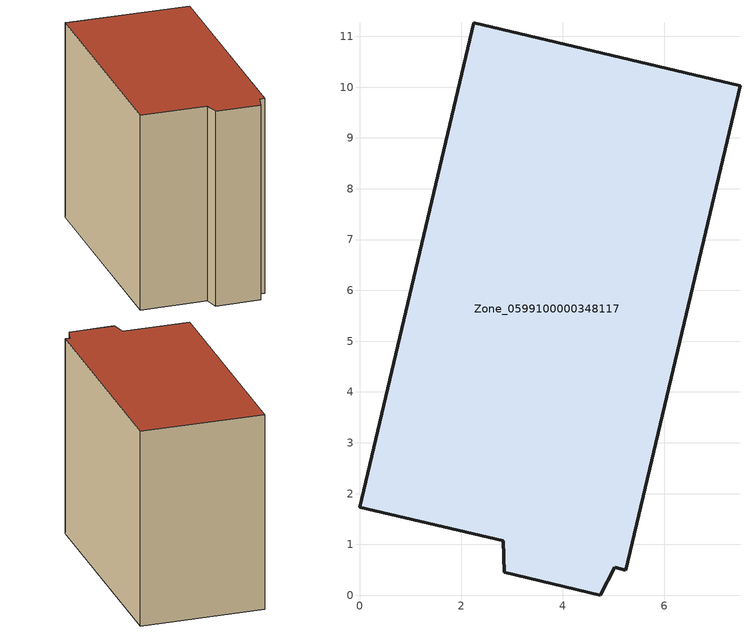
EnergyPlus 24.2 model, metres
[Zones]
Zone_0599100000348117
 floor ground (C_G): 7.49,10.03 5.24,0.5 5.02,0.55 4.74,0 2.85,0.45 2.83,1.07 0,1.73 2.25,11.27 z0
 wall outside (C_F): 2.83,1.07 2.85,0.45 4.74,0 5.02,0.55 5.24,0.5 7.49,10.03 2.25,11.27 0,1.73 2.83,1.07 z0:8.75
 roof outside (C_R): 7.49,10.03 2.25,11.27 0,1.73 2.83,1.07 2.85,0.45 4.74,0 5.02,0.55 5.24,0.5 z8.75
[BUILDING]
Pand.0599100000348117: North Axis=0; Terrain=City; Loads Convergence Tolerance Value=0.04; Temperature Convergence Tolerance Value=0.4; Solar Distribution=FullExterior; Maximum Number of Warmup Days=25; Minimum Number of Warmup Days=1
[Site:Location]
Rotterdam.The.Hague.AP_ZH_NLD Design_Conditions: Latitude=51.96; Longitude=4.45; Time Zone=1; Elevation=-4.5
[SITE:GROUNDTEMPERATURE:BUILDINGSURFACE]
18, 18, 18, 18, 18, 18, 18, 18, 18, 18, 18, 18
[MATERIAL] Thermal Absorptance=0.9; Solar Absorptance=0.7; Visible Absorptance=0.7
Name | Roughness | Thickness | Conductivity | Density | Specific Heat
G.TI.1992-2005 | MediumSmooth | 0.15 | 0.06 | 540 | 1210
F.TI.1992-2005 | Rough | 0.3 | 0.12 | 1920 | 840
R.TI.1992-2005 | MediumRough | 0.2 | 0.08 | 1500 | 1000
[CONSTRUCTION]
C_G: G.TI.1992-2005
C_F: F.TI.1992-2005
C_R: R.TI.1992-2005
[ZONE]
Zone_0599100000348117: Type=1; Multiplier=1; Ceiling Height=Autocalculate; Volume=Autocalculate; Floor Area=autocalculate; Part of Total Floor Area=Yes
[ZONEINFILTRATION:DESIGNFLOWRATE]
Infil_Zone_0599100000348117: Zone or ZoneList or Space or SpaceList=Zone_0599100000348117; Schedule=AlwaysOn; Design Flow Rate Calculation Method=Flow/Area; Flow Rate per Floor Area=0.0015; Constant Term Coefficient=1; Temperature Term Coefficient=0; Velocity Term Coefficient=0; Velocity Squared Term Coefficient=0
[HVACTEMPLATE:ZONE:IDEALLOADSAIRSYSTEM]
Zone_0599100000348117: Maximum Heating Supply Air Temperature=50; Minimum Cooling Supply Air Temperature=13; Maximum Heating Supply Air Humidity Ratio=0.0156; Minimum Cooling Supply Air Humidity Ratio=0.0077; Heating Limit=NoLimit; Cooling Limit=NoLimit; Dehumidification Control Type=ConstantSensibleHeatRatio; Cooling Sensible Heat Ratio=0.7; Dehumidification Setpoint=60; Humidification Control Type=None; Humidification Setpoint=30; Outdoor Air Method=None; Outdoor Air Flow Rate per Person=0.00944; Outdoor Air Flow Rate per Zone Floor Area=0; Outdoor Air Flow Rate per Zone=0; Demand Controlled Ventilation Type=None; Outdoor Air Economizer Type=NoEconomizer; Heat Recovery Type=None; Sensible Heat Recovery Effectiveness=0.7; Latent Heat Recovery Effectiveness=0.65
[ZONECONTROL:THERMOSTAT]
ThermostatControl_Zone_0599100000348117: Zone or ZoneList=Zone_0599100000348117; Control Type Schedule=DualSetpointControlType; Control 1=Thermostat_Zone_0599100000348117; Temperature Difference Between Cutout And Setpoint=0
[THERMOSTATSETPOINT:DUALSETPOINT]
Thermostat_Zone_0599100000348117: Heating Setpoint Temperature Schedule=HeatingSetpoint_Zone_0599100000348117; Cooling Setpoint Temperature Schedule=CoolingSetpoint_Zone_0599100000348117
[SCHEDULE:COMPACT]
HeatingSetpoint_Zone_0599100000348117: Through: 12/31, For: AllDays, Until: 24:00, 21
CoolingSetpoint_Zone_0599100000348117: Through: 12/31, For: AllDays, Until: 24:00, 24
DualSetpointControlType: Through: 12/31, For: AllDays, Until: 24:00, 4
AlwaysOn: Through: 12/31, For: AllDays, Until: 24:00, 1
